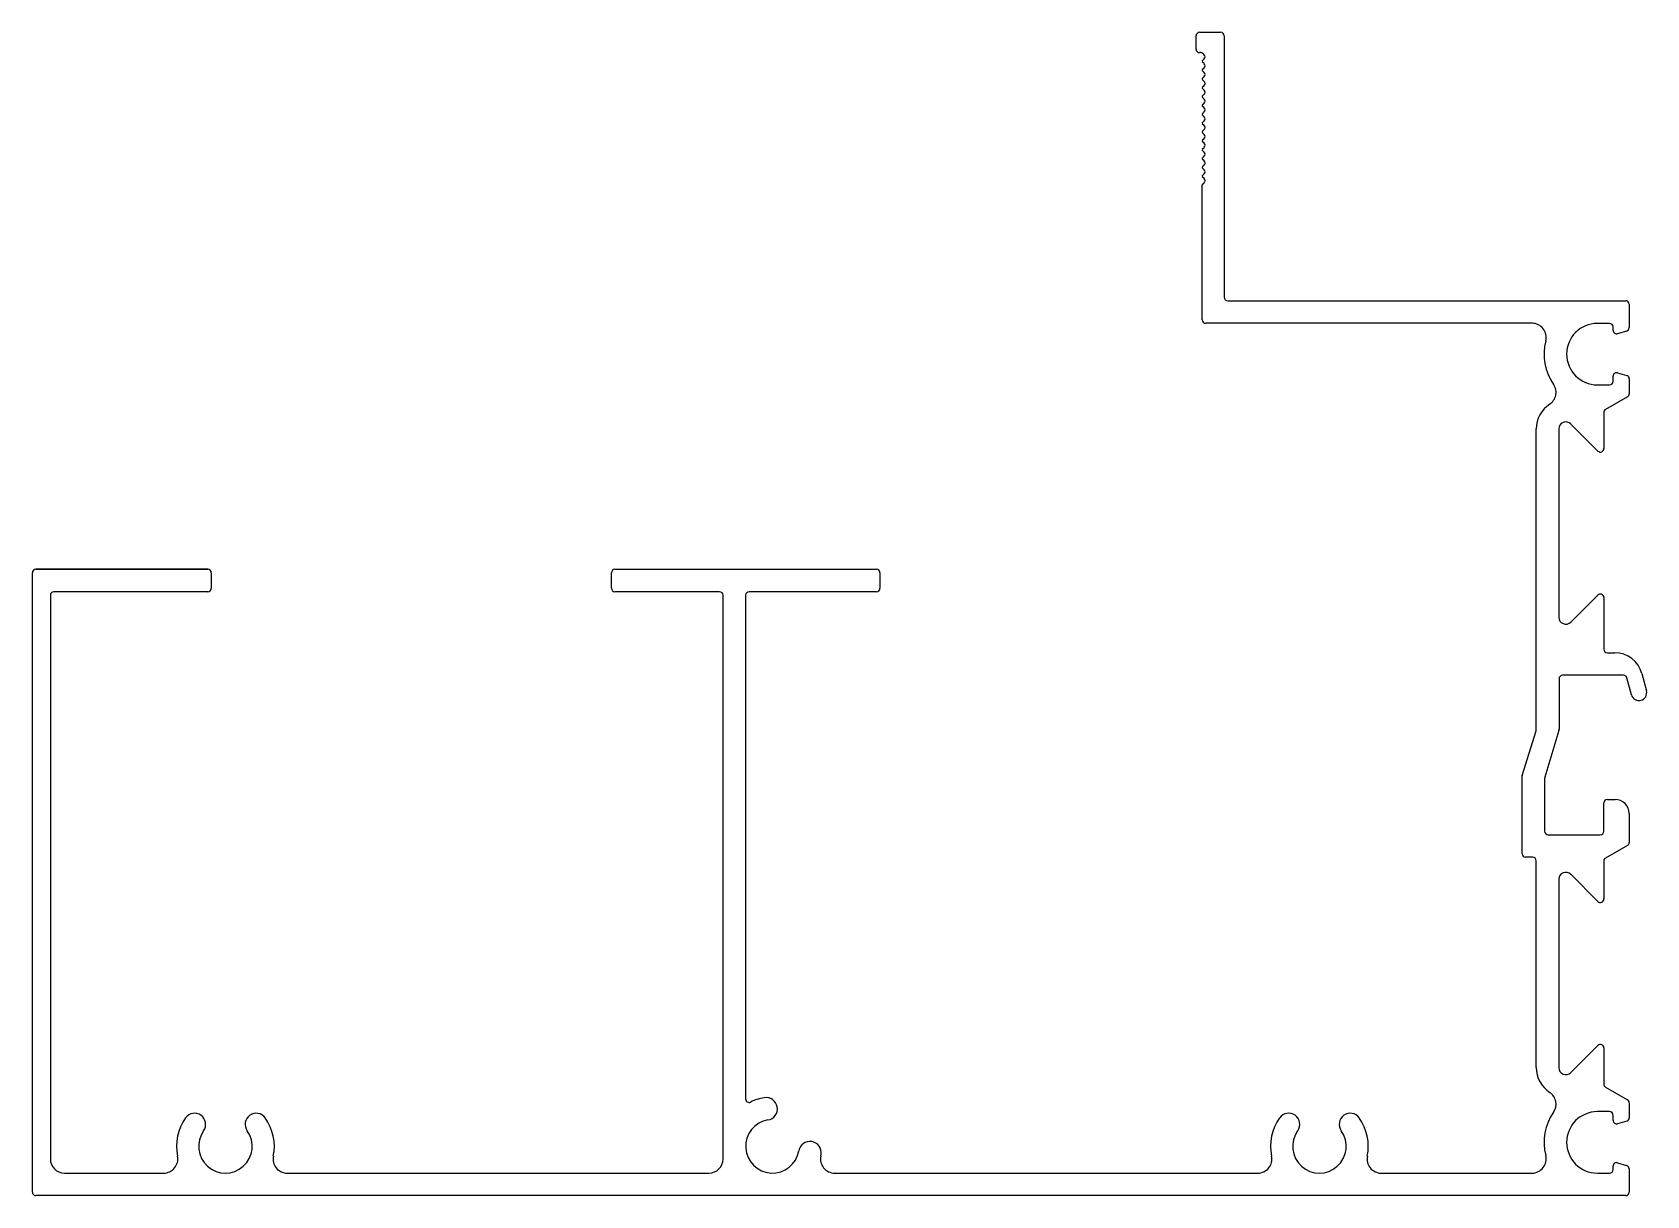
# Model space of a CAD drawing. Extents: x -57 to 58, y 2 to 84.
import ezdxf

# ---------------------------------------------------------------- set-up
doc = ezdxf.new("R2010")
doc.units = 0
doc.layers.add('1', color=4, linetype='CONTINUOUS')

msp = doc.modelspace()

# ---------------------------------------------------------------- linework, layer by layer
at = {"layer": '1', "color": 7}
for p, q in [((25.99, 83.16), (25.99, 84.1)), ((26.24, 84.36), (27.73, 84.36)), ((27.99, 84.1), (27.99, 65.56)), ((26.33, 82.91), (26.24, 82.91)), ((26.57, 82.76), (26.48, 82.85)), ((26.43, 82.33), (26.57, 82.47)), ((26.57, 82.13), (26.43, 82.26)), ((26.43, 81.71), (26.57, 81.84)), ((26.57, 81.5), (26.43, 81.64)), ((26.43, 81.08), (26.57, 81.21)), ((26.57, 80.87), (26.43, 81.01)), ((26.43, 80.45), (26.57, 80.59)), ((26.57, 80.25), (26.43, 80.38)), ((26.43, 79.82), (26.57, 79.96)), ((26.57, 79.62), (26.43, 79.75)), ((26.43, 79.2), (26.57, 79.33)), ((26.57, 78.99), (26.43, 79.12)), ((26.43, 78.57), (26.57, 78.7)), ((26.57, 78.36), (26.43, 78.5)), ((26.43, 77.94), (26.57, 78.08)), ((26.57, 77.74), (26.43, 77.87)), ((26.43, 77.31), (26.57, 77.45)), ((26.57, 77.11), (26.43, 77.24)), ((26.43, 76.69), (26.57, 76.82)), ((26.57, 76.48), (26.43, 76.61)), ((26.43, 76.06), (26.57, 76.19)), ((26.57, 75.85), (26.43, 75.99)), ((26.43, 75.43), (26.57, 75.57)), ((26.57, 75.23), (26.43, 75.36)), ((26.43, 74.8), (26.57, 74.94)), ((26.57, 74.6), (26.43, 74.73)), ((26.42, 65.06), (26.42, 73.51)), ((26.43, 74.18), (26.57, 74.31)), ((26.57, 73.97), (26.43, 74.1)), ((26.43, 73.55), (26.57, 73.68)), ((28.24, 65.31), (37.07, 65.31)), ((37.07, 65.31), (49.83, 65.31)), ((49.83, 65.31), (56.47, 65.31)), ((26.42, 63.96), (26.42, 65.06)), ((56.72, 65.06), (56.72, 63.4)), ((49.83, 63.71), (26.67, 63.71)), ((55.33, 63.7), (54.46, 63.7)), ((55.58, 63.22), (55.58, 63.45)), ((56.53, 63.15), (55.9, 62.97)), ((55.58, 59.59), (55.58, 59.95)), ((55.9, 60.2), (56.54, 60.01)), ((56.72, 59.77), (56.72, 58.71)), ((54.46, 59.34), (55.33, 59.34)), ((56.59, 58.5), (55.04, 57.6)), ((54.92, 57.38), (54.92, 54.82)), ((50.12, 34.82), (50.12, 56.21)), ((51.72, 56.21), (51.72, 42.86)), ((54.49, 54.64), (52.57, 56.56)), ((-56.58, 2.06), (-56.58, 46.01)), ((-43.88, 46.01), (-43.88, 44.91)), ((-15.49, 44.91), (-15.49, 46.01)), ((-15.24, 46.26), (3.31, 46.26)), ((3.56, 46.01), (3.56, 44.91)), ((-55.3, 44.41), (-55.3, 4.41)), ((-44.13, 44.66), (-55.05, 44.66)), ((-7.82, 44.66), (-15.24, 44.66)), ((-7.57, 4.41), (-7.57, 44.41)), ((-5.97, 44.41), (-5.97, 8.67)), ((3.31, 44.66), (-5.72, 44.66)), ((52.57, 42.5), (54.49, 44.42)), ((54.92, 44.25), (54.92, 40.58)), ((55.17, 40.33), (55.69, 40.33)), ((51.74, 38.48), (51.74, 34.89)), ((56.31, 38.73), (51.99, 38.73)), ((56.88, 37.35), (56.56, 38.54)), ((57.62, 38.85), (57.94, 37.63)), ((49.12, 31.63), (50.11, 34.78)), ((51.73, 34.82), (50.73, 31.5)), ((51.74, 34.89), (51.74, 34.89)), ((49.12, 26.07), (49.12, 31.59)), ((50.72, 31.43), (50.72, 27.67)), ((55.17, 29.92), (55.72, 29.92)), ((54.92, 27.67), (54.92, 29.67)), ((56.72, 28.92), (56.72, 26.87)), ((50.97, 27.42), (54.67, 27.42)), ((56.59, 26.66), (55.04, 25.76)), ((49.87, 25.82), (49.37, 25.82)), ((50.12, 10.9), (50.12, 25.57)), ((54.92, 25.55), (54.92, 22.86)), ((51.72, 24.25), (51.72, 10.9)), ((54.49, 22.69), (52.57, 24.61)), ((52.57, 10.55), (54.49, 12.47)), ((54.92, 12.29), (54.92, 9.73)), ((55.04, 9.51), (56.59, 8.62)), ((56.72, 8.4), (56.72, 7.34)), ((55.33, 7.77), (54.46, 7.77)), ((55.58, 7.16), (55.58, 7.52)), ((56.54, 7.1), (55.9, 6.91)), ((55.58, 3.66), (55.58, 3.9)), ((55.9, 4.14), (56.53, 3.96)), ((56.72, 3.71), (56.72, 2.06)), ((-54.3, 3.41), (-47.26, 3.41)), ((-38.5, 3.41), (-8.57, 3.41)), ((0.34, 3.41), (30.37, 3.41)), ((39.12, 3.41), (49.83, 3.41)), ((54.46, 3.41), (55.33, 3.41)), ((56.47, 1.81), (-56.33, 1.81))]:
    msp.add_line(p, q, dxfattribs=at)
msp.add_lwpolyline([(-56.33, 46.26), (-44.13, 46.26)], close=True, dxfattribs=at)
for centre, radius, start, end in [((26.24, 84.1), 0.254, 90, 180), ((27.73, 84.1), 0.254, 360, 90), ((26.24, 83.16), 0.254, 180, 270), ((26.33, 82.7), 0.203, 45, 90), ((26.42, 82.61), 0.203, 315, 45), ((26.47, 82.3), 0.0508, 135, 225), ((26.47, 81.67), 0.0508, 135, 225), ((26.42, 81.98), 0.203, 315, 45), ((26.42, 81.36), 0.203, 315, 45), ((26.47, 81.04), 0.0508, 135, 225), ((26.47, 80.42), 0.0508, 135, 225), ((26.42, 80.73), 0.203, 315, 45), ((26.42, 80.1), 0.203, 315, 45), ((26.47, 79.79), 0.0508, 135, 225), ((26.47, 79.16), 0.0508, 135, 225), ((26.42, 79.47), 0.203, 315, 45), ((26.47, 78.53), 0.0508, 135, 225), ((26.47, 77.91), 0.0508, 135, 225), ((26.42, 78.85), 0.203, 315, 45), ((26.42, 78.22), 0.203, 315, 45), ((26.47, 77.28), 0.0508, 135, 225), ((26.42, 77.59), 0.203, 315, 45), ((26.42, 76.96), 0.203, 315, 45), ((26.47, 76.65), 0.0508, 135, 225), ((26.47, 76.02), 0.0508, 135, 225), ((26.42, 76.34), 0.203, 315, 45), ((26.42, 75.71), 0.203, 315, 45), ((26.47, 75.4), 0.0508, 135, 225), ((26.47, 74.77), 0.0508, 135, 225), ((26.42, 75.08), 0.203, 315, 45), ((26.42, 74.45), 0.203, 315, 45), ((26.47, 74.14), 0.0508, 135, 225), ((26.47, 73.51), 0.0508, 135, 180), ((26.42, 73.83), 0.203, 315, 45), ((28.24, 65.56), 0.254, 180, 270), ((56.47, 65.06), 0.25, 0, 90), ((26.67, 63.96), 0.254, 180, 270), ((49.83, 62.71), 1, 345.6836, 90), ((54.46, 61.52), 2.18, 90, 270), ((55.33, 63.45), 0.25, 360, 90), ((55.83, 63.22), 0.254, 180, 286.1443), ((56.46, 63.4), 0.254, 286.1443, 0), ((54.46, 61.52), 3.78, 165.6836, 214.6306), ((55.33, 59.59), 0.25, 270, 0), ((55.83, 59.95), 0.254, 73.8557, 180), ((56.47, 59.77), 0.25, 360, 73.8557), ((50.53, 58.81), 1, 302.98, 34.6306), ((56.47, 58.71), 0.25, 300, 360), ((52.22, 56.21), 2.1, 122.98, 180), ((55.17, 57.38), 0.25, 120, 180), ((52.22, 56.21), 0.5, 45, 180), ((54.67, 54.82), 0.25, 225, 360), ((-56.33, 46.01), 0.25, 90, 180), ((-44.13, 46.01), 0.25, 0, 90), ((-15.24, 46.01), 0.25, 90, 180), ((3.31, 46.01), 0.25, 360, 90), ((-44.13, 44.91), 0.25, 270, 360), ((-15.24, 44.91), 0.25, 180, 270), ((3.31, 44.91), 0.25, 270, 0), ((-55.05, 44.41), 0.25, 90, 180), ((-7.82, 44.41), 0.25, 360, 90), ((-5.72, 44.41), 0.25, 90, 180), ((54.67, 44.25), 0.25, 0, 135), ((52.22, 42.86), 0.5, 180, 315), ((55.17, 40.58), 0.25, 180, 270), ((55.69, 38.33), 2, 15, 90), ((51.99, 38.48), 0.25, 90, 180), ((56.31, 38.48), 0.25, 15, 90), ((57.41, 37.49), 0.553, 195, 15), ((49.87, 34.82), 0.25, 351.0998, 360), ((51.49, 34.89), 0.25, 343.1834, 360), ((49.37, 31.59), 0.25, 171.0998, 180), ((50.97, 31.43), 0.25, 163.1834, 180), ((55.17, 29.67), 0.25, 90, 180), ((55.72, 28.92), 1, 360, 90), ((50.97, 27.67), 0.25, 180, 270), ((54.67, 27.67), 0.25, 270, 360), ((56.47, 26.87), 0.25, 300, 360), ((49.37, 26.07), 0.25, 180, 270), ((49.87, 25.57), 0.25, 360, 90), ((55.17, 25.55), 0.25, 120, 180), ((52.22, 24.25), 0.5, 45, 180), ((54.67, 22.86), 0.25, 225, 360), ((54.67, 12.29), 0.25, 360, 135), ((52.22, 10.9), 2.1, 180, 237.02), ((52.22, 10.9), 0.5, 180, 315), ((55.17, 9.73), 0.25, 180, 240), ((-5.72, 8.67), 0.25, 180, 296.1039), ((-4.07, 5.31), 3.5, 99.5691, 116.1039), ((-4.52, 7.97), 0.8, 279.5691, 99.5691), ((50.53, 8.3), 1, 325.3694, 57.02), ((56.47, 8.4), 0.25, 0, 60), ((-42.88, 5.31), 3.47, 144.4669, 191.6155), ((-45.07, 6.87), 0.785, 324.4669, 144.4669), ((-40.7, 6.87), 0.785, 35.5331, 215.5331), ((-42.88, 5.31), 3.47, 348.3845, 35.5331), ((-4.07, 5.31), 1.9, 99.5691, 350.4309), ((34.74, 5.31), 3.47, 144.4669, 191.6155), ((32.56, 6.87), 0.785, 324.4669, 144.4669), ((36.93, 6.87), 0.785, 35.5331, 215.5331), ((34.74, 5.31), 3.47, 348.3845, 35.5331), ((54.46, 5.59), 3.78, 145.3694, 194.3164), ((54.46, 5.59), 2.18, 90, 270), ((55.33, 7.52), 0.25, 0, 90), ((55.83, 7.16), 0.254, 180, 286.1443), ((56.47, 7.34), 0.25, 286.1443, 360), ((-42.88, 5.31), 1.9, 144.4669, 35.5331), ((34.74, 5.31), 1.9, 144.4669, 35.5331), ((-47.26, 4.41), 1, 270, 11.6155), ((-38.5, 4.41), 1, 168.3845, 270), ((-1.41, 4.86), 0.8, 350.4309, 170.4309), ((0.34, 4.41), 1, 168.463, 270), ((-4.07, 5.31), 3.5, 348.463, 350.4309), ((30.37, 4.41), 1, 270, 11.6155), ((39.12, 4.41), 1, 168.3845, 270), ((49.83, 4.41), 1, 270, 14.3164), ((-54.3, 4.41), 1, 180, 270), ((-8.57, 4.41), 1, 270, 360), ((55.33, 3.66), 0.25, 270, 0), ((55.83, 3.9), 0.254, 73.8557, 180), ((56.46, 3.71), 0.254, 0, 73.8557), ((-56.33, 2.06), 0.25, 180, 270), ((56.47, 2.06), 0.25, 270, 360)]:
    msp.add_arc(centre, radius, start, end, dxfattribs=at)

doc.saveas('drawing.dxf')
